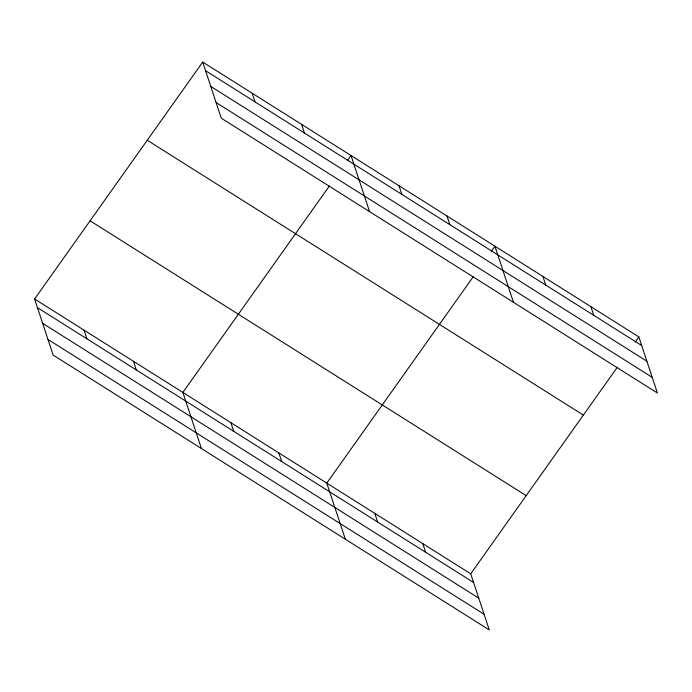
<?xml version="1.0" encoding="UTF-8"?>
<svg xmlns="http://www.w3.org/2000/svg" width="692" height="692" viewBox="0 0 692 692"><rect width="100%" height="100%" fill="white"/><g stroke="black" fill="none" stroke-linecap="round" stroke-linejoin="round"><path stroke-width="1.04" d="M34.6 298.996L470.716 573.815L489.27 629.928L53.154 355.108L34.6 298.996L202.73 62.072L638.846 336.892L657.4 393.004L221.284 118.185L202.73 62.072M329.427 185.914L182.878 392.433L201.433 448.546M347.306 160.726L351.008 155.51L369.563 211.622M473.345 276.61L326.797 483.12L345.351 539.232M491.225 251.412L494.927 246.205L513.481 302.317M470.716 573.815L617.264 367.296M635.144 342.108L638.846 336.892M205.593 70.731L641.709 345.55M210.766 86.396L646.882 361.215M216.103 102.528L652.219 377.348M147.249 140.26L583.365 415.079M90.081 220.809L526.197 495.628M37.463 307.655L473.579 582.474M42.644 323.311L478.76 598.13M47.982 339.443L484.097 614.262M590.873 306.668L593.736 315.327M542.9 276.437L545.763 285.095M446.954 215.973L449.817 224.632M398.981 185.741L401.844 194.4M301.582 124.37L304.445 133.028M422.743 543.583L425.606 552.242M252.156 93.221L255.019 101.88M374.77 513.352L377.633 522.01M278.824 452.897L281.687 461.555M230.851 422.665L233.714 431.324M133.452 361.285L136.315 369.943M84.026 330.145L86.889 338.803"/></g></svg>
